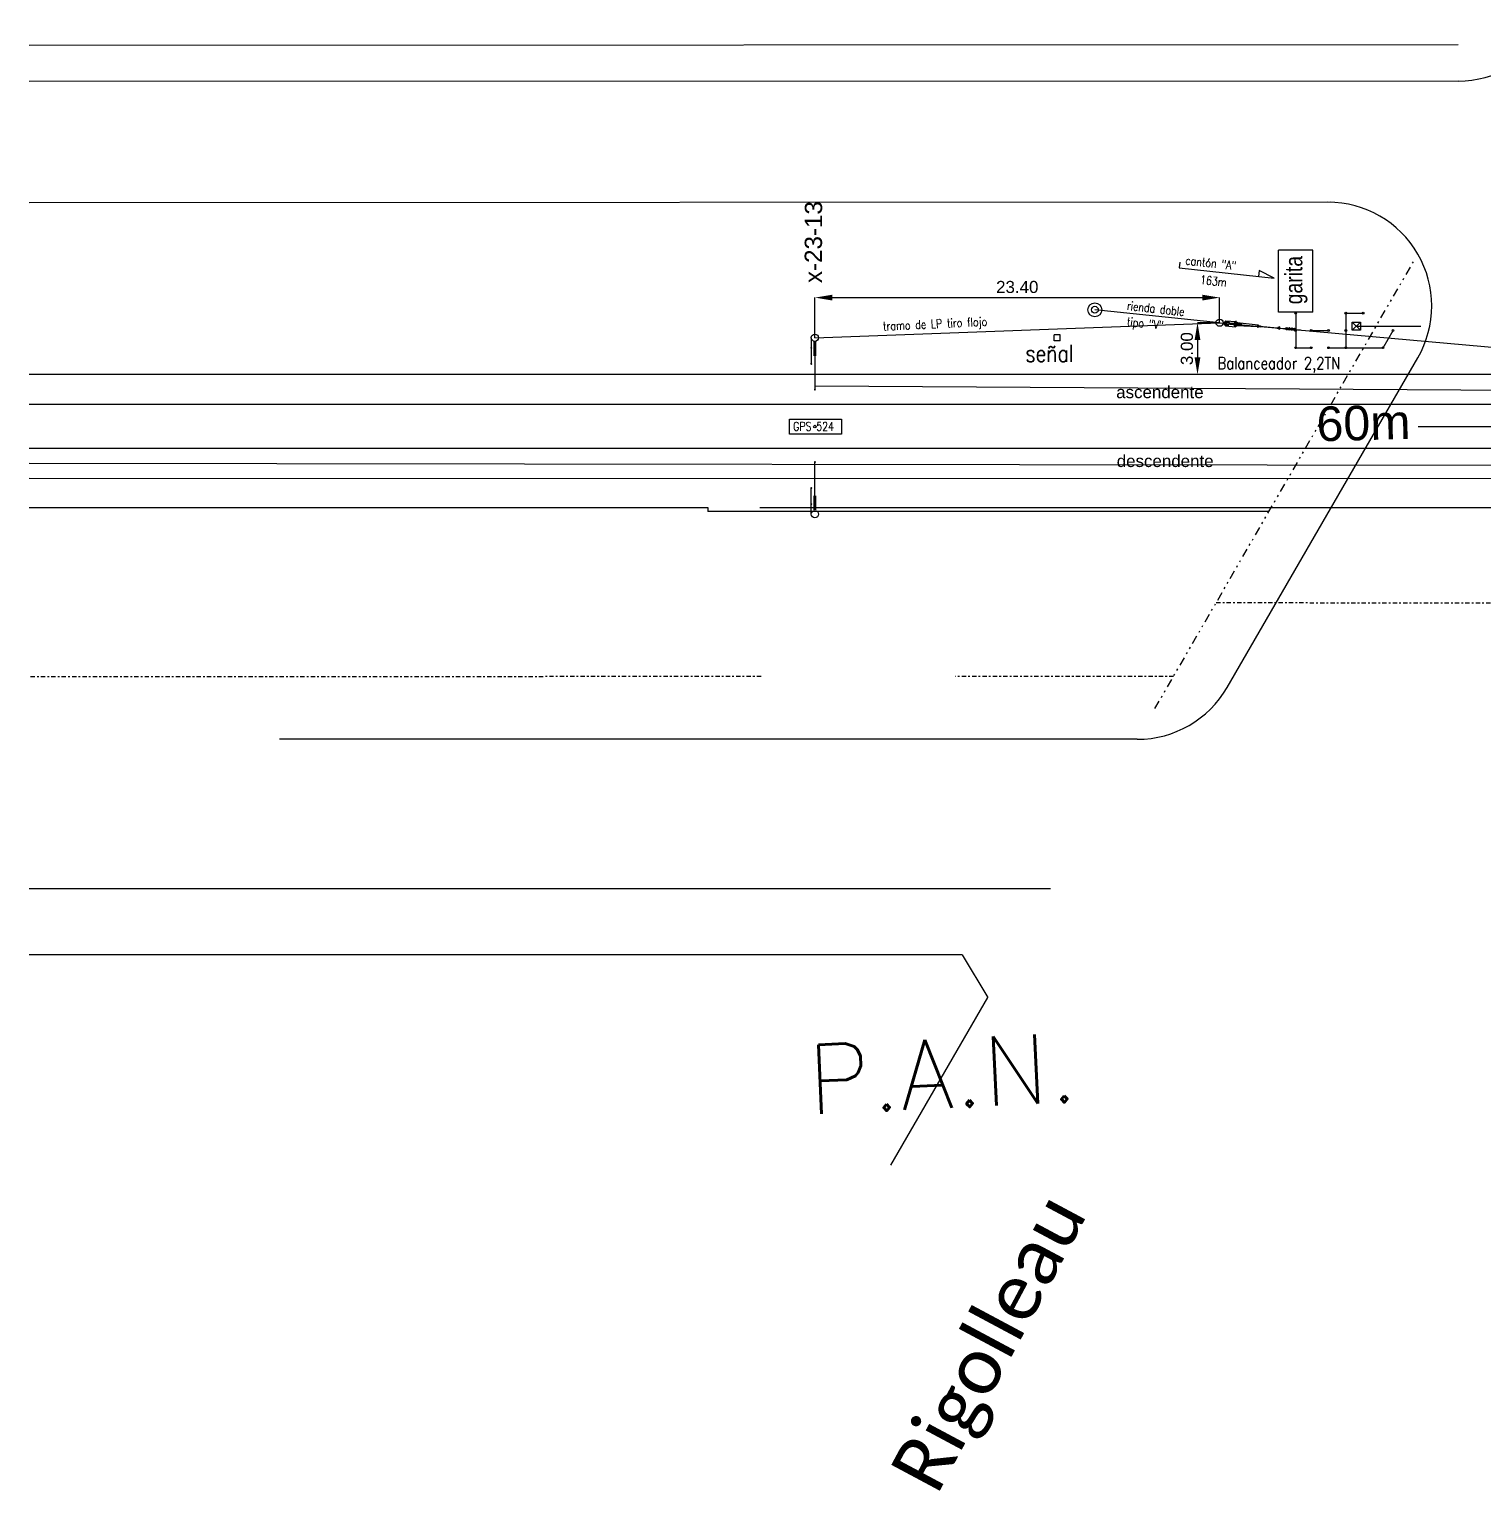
# Model space of a CAD drawing. Header units: millimetres. Extents: x 1022 to 1719, y 1617 to 1798.
# Drawn here: x 1022.3 to 1106.4, y 1648.9 to 1733.4 of the extents above; entities that cross this region are included whole.
import ezdxf

# ---------------------------------------------------------------- set-up
doc = ezdxf.new("R2010")
doc.units = ezdxf.units.MM
doc.linetypes.add('DASHDOT2', pattern=[0.5, 0.25, -0.125, 0, -0.125])
doc.linetypes.add('DIVIDE', pattern=[1.25, 0.5, -0.25, 0, -0.25, 0, -0.25])
for name, color, linetype in [('CALLES', 8, 'Continuous'), ('LIMITE', 8, 'DASHDOT2'), ('longitud vano', 7, 'Continuous'), ('n° de postación', 1, 'Continuous'), ('postes catenaria', 4, 'Continuous'), ('textos', 7, 'Continuous'), ('Textos catenaria', 7, 'Continuous'), ('TITULOS', 8, 'DIVIDE'), ('vías', 8, 'Continuous')]:
    doc.layers.add(name, color=color, linetype=linetype)
doc.styles.add('progresivas', font='calibri.ttf')
doc.styles.add('ROMANS', font='arial.ttf', dxfattribs={"width": 0.7})
doc.styles.add('SANS', font='sanss___.ttf')
doc.styles.add('SIMPLEX', font='simplex.shx', dxfattribs={"width": 0.75})
doc.linetypes.add('FENCELINE2', pattern='A,0.25,-0.1,[132,ltypeshp.shx,S=0.1,R=0,X=-0.1,Y=0],-0.1,1', length=1.45)
doc.linetypes.add('ZIGZAG', pattern='A,0.00254,-5.08,[131,ltypeshp.shx,S=5.08,R=0,X=-5.08,Y=0],-10.16,[131,ltypeshp.shx,S=5.08,R=180,X=5.08,Y=0],-5.08', length=20.32254)
doc.dimstyles.new('COTA-100', dxfattribs={"dimtxt": 0.7, "dimasz": 1, "dimexe": 0, "dimexo": 0, "dimgap": 0.25, "dimtad": 1, "dimzin": 0, "dimdsep": 46, "dimtxsty": 'SANS', "dimcen": 0.5, "dimclrd": 256, "dimclre": 256, "dimclrt": 256, "dimazin": 0, "dimtm": 1e-09, "dimtfac": 0.714286, "dimtmove": 2, "dimatfit": 2, "dimfxl": 0, "dimtolj": 1, "dimtzin": 0, "dimarcsym": 0})

# ---------------------------------------------------------------- blocks, each defined once
blk = doc.blocks.new('*D4')
at = {"lineweight": -2, "transparency": 16777216}
for p, q in [((1067.761, 1715.544), (1067.761, 1717.864)), ((1068.761, 1717.864), (1090.161, 1717.864)), ((1091.161, 1716.413), (1091.161, 1717.864))]:
    blk.add_line(p, q, dxfattribs=at)
at = {"transparency": 16777216}
for points in [[(1068.761, 1718.03), (1068.761, 1717.697), (1067.761, 1717.864)], [(1090.161, 1718.03), (1090.161, 1717.697), (1091.161, 1717.864)]]:
    blk.add_solid(points, dxfattribs=at)
at = {"layer": 'Defpoints', "color": 0, "transparency": 16777216}
for p in [(1091.161, 1717.864), (1091.161, 1716.413), (1067.761, 1715.544)]:
    blk.add_point(p, dxfattribs=at)
at = {"transparency": 16777216, "insert": (1079.461, 1718.475), "char_height": 0.7, "attachment_point": 5, "style": 'SANS'}
blk.add_mtext('\\A1;23.40', dxfattribs=at)
blk = doc.blocks.new('*D5')
at = {"lineweight": -2, "transparency": 16777216}
for p, q in [((1091.161, 1716.413), (1089.883, 1716.413)), ((1089.883, 1715.413), (1089.883, 1714.413)), ((1091.161, 1713.413), (1089.883, 1713.413))]:
    blk.add_line(p, q, dxfattribs=at)
at = {"transparency": 16777216}
for points in [[(1089.716, 1715.413), (1090.05, 1715.413), (1089.883, 1716.413)], [(1089.716, 1714.413), (1090.05, 1714.413), (1089.883, 1713.413)]]:
    blk.add_solid(points, dxfattribs=at)
at = {"layer": 'Defpoints', "color": 0, "transparency": 16777216}
for p in [(1091.161, 1716.413), (1089.883, 1713.413), (1091.161, 1713.413)]:
    blk.add_point(p, dxfattribs=at)
at = {"transparency": 16777216, "insert": (1089.272, 1714.913), "char_height": 0.7, "attachment_point": 5, "rotation": 90, "style": 'SANS'}
blk.add_mtext('\\A1;3.00', dxfattribs=at)
blk = doc.blocks.new('Balanceador vista superior')
at = {"color": 3}
for p, q in [((-0.894, -0.317), (-0.947, 0.051)), ((-0.371, 0.09), (-0.942, 0.015)), ((-0.263, 0.015), (-0.552, -0.027)), ((-0.491, 0.058), (-0.545, 0.05)), ((-0.49, 0.046), (-0.543, 0.039)), ((-0.543, 0.039), (-0.535, -0.017)), ((-0.358, 0.001), (-0.491, 0.058)), ((-0.482, -0.009), (-0.49, 0.046)), ((-0.358, 0.001), (-0.371, 0.09)), ((-0.283, 0.012), (-0.371, 0.09)), ((-0.295, -0.095), (-0.31, 0.008)), ((-0.248, -0.088), (-0.263, 0.015)), ((-4.636, -0.668), (-4.647, -0.669)), ((-4.629, -0.661), (-4.637, -0.662)), ((-4.635, -0.674), (-4.637, -0.662)), ((-4.628, -0.673), (-4.635, -0.674)), ((-4.339, -0.625), (-4.632, -0.667)), ((-4.347, -0.62), (-4.34, -0.619)), ((-4.345, -0.632), (-4.338, -0.631)), ((-4.332, -0.618), (-4.34, -0.619)), ((-4.338, -0.631), (-4.34, -0.619)), ((-4.331, -0.63), (-4.338, -0.631)), ((-4.335, -0.625), (-4.32, -0.622)), ((-4.311, -0.687), (-4.33, -0.558)), ((-4.244, -0.579), (-4.275, -0.583)), ((-4.235, -0.643), (-4.266, -0.647)), ((-4.188, -0.593), (-4.221, -0.598)), ((-4.185, -0.613), (-4.218, -0.618)), ((-4.191, -0.604), (-4.176, -0.602)), ((-4.167, -0.666), (-4.185, -0.537)), ((-4.099, -0.558), (-4.131, -0.562)), ((-4.09, -0.622), (-4.122, -0.626)), ((-4.043, -0.572), (-4.076, -0.577)), ((-4.04, -0.592), (-4.073, -0.597)), ((-4.046, -0.583), (-4.031, -0.581)), ((-4.022, -0.645), (-4.041, -0.516)), ((-3.955, -0.537), (-3.986, -0.542)), ((-3.946, -0.601), (-3.977, -0.606)), ((-3.899, -0.552), (-3.932, -0.556)), ((-3.896, -0.571), (-3.929, -0.576)), ((-3.902, -0.562), (-3.887, -0.56)), ((-3.878, -0.624), (-3.896, -0.496)), ((-3.81, -0.516), (-3.842, -0.521)), ((-3.801, -0.58), (-3.833, -0.585)), ((-3.754, -0.531), (-3.787, -0.536)), ((-3.751, -0.551), (-3.784, -0.555)), ((-3.469, -0.5), (-3.757, -0.541)), ((-3.465, -0.493), (-3.469, -0.5)), ((-3.463, -0.505), (-3.469, -0.5)), ((-3.457, -0.492), (-3.465, -0.493)), ((-3.456, -0.504), (-3.463, -0.505)), ((-3.46, -0.499), (-3.445, -0.496)), ((-3.436, -0.561), (-3.455, -0.432)), ((-3.369, -0.453), (-3.4, -0.457)), ((-3.36, -0.517), (-3.391, -0.521)), ((-3.313, -0.467), (-3.346, -0.472)), ((-3.31, -0.487), (-3.343, -0.492)), ((-2.312, -0.333), (-3.316, -0.478)), ((-2.234, -0.298), (-2.344, -0.313)), ((-2.299, -0.312), (-2.344, -0.318)), ((-2.344, -0.318), (-2.344, -0.313)), ((-2.294, -0.35), (-2.338, -0.356)), ((-2.337, -0.361), (-2.338, -0.356)), ((-2.228, -0.345), (-2.337, -0.361)), ((-2.321, -0.368), (-2.331, -0.302)), ((-2.294, -0.35), (-2.299, -0.312)), ((-2.225, -0.362), (-2.237, -0.281)), ((-2.214, -0.268), (-1.006, -0.053)), ((-2.2, -0.367), (-0.98, -0.233)), ((-2.178, -0.355), (-2.189, -0.274)), ((-0.6, -0.046), (-1.253, -0.14)), ((-1.241, -0.219), (-1.253, -0.14)), ((-0.594, -0.086), (-1.247, -0.18)), ((-0.588, -0.125), (-1.241, -0.219)), ((-0.864, -0.01), (-1.009, -0.031)), ((-0.998, -0.103), (-1.009, -0.031)), ((-0.862, -0.027), (-1.002, -0.079)), ((-0.977, -0.255), (-0.987, -0.183)), ((-0.835, -0.217), (-0.984, -0.207)), ((-0.832, -0.234), (-0.977, -0.255)), ((-0.33, -0.191), (-0.899, -0.281)), ((-0.854, -0.083), (-0.864, -0.01)), ((-0.832, -0.234), (-0.843, -0.162)), ((-0.588, -0.125), (-0.6, -0.046)), ((-0.537, -0.13), (-0.552, -0.027)), ((-0.248, -0.088), (-0.537, -0.13)), ((-0.535, -0.017), (-0.482, -0.009)), ((-0.518, -0.135), (-0.465, -0.128)), ((-0.51, -0.19), (-0.518, -0.135)), ((-0.457, -0.183), (-0.51, -0.19)), ((-0.455, -0.194), (-0.508, -0.202)), ((-0.465, -0.128), (-0.457, -0.183)), ((-0.343, -0.102), (-0.455, -0.194)), ((-0.33, -0.191), (-0.343, -0.102)), ((-0.33, -0.191), (-0.268, -0.091)), ((-0.232, -0.033), (-0.259, -0.009)), ((-0.251, -0.065), (-0.232, -0.033)), ((-0.208, -0.03), (-0.232, -0.033))]:
    blk.add_line(p, q, dxfattribs=at)
blk.add_circle((0, 0), 0.00196, dxfattribs=at)
for centre, radius, start, end in [((-4.327, -0.625), 0.0672, 54.83404, 92.18865), ((-4.328, -0.622), 0.0672, 284.20725, 321.56186), ((-4.333, -0.629), 0.0739, 11.74618, 52.48875), ((-4.335, -0.62), 0.0739, 323.90716, 4.64973), ((-4.255, -0.615), 0.038, 11.45297, 73.37456), ((-4.255, -0.611), 0.038, 303.02134, 4.94294), ((-4.183, -0.604), 0.0672, 54.83404, 92.18865), ((-4.183, -0.601), 0.0672, 284.20725, 321.56186), ((-4.189, -0.608), 0.0739, 11.74618, 52.48875), ((-4.19, -0.599), 0.0739, 323.90716, 4.64973), ((-4.11, -0.594), 0.038, 11.45297, 73.37456), ((-4.111, -0.59), 0.038, 303.02134, 4.94294), ((-4.038, -0.584), 0.0672, 54.83404, 92.18865), ((-4.039, -0.58), 0.0672, 284.20725, 321.56186), ((-4.044, -0.587), 0.0739, 11.74618, 52.48875), ((-4.046, -0.578), 0.0739, 323.90716, 4.64973), ((-3.966, -0.574), 0.038, 11.45297, 73.37456), ((-3.966, -0.569), 0.038, 303.02134, 4.94294), ((-3.894, -0.563), 0.0672, 54.83404, 92.18865), ((-3.894, -0.559), 0.0672, 284.20725, 321.56186), ((-3.9, -0.566), 0.0739, 11.74618, 52.48875), ((-3.901, -0.557), 0.0739, 323.90716, 4.64973), ((-3.821, -0.553), 0.038, 11.45297, 73.37456), ((-3.822, -0.548), 0.038, 303.02134, 4.94294), ((-3.452, -0.499), 0.0672, 54.83404, 92.18865), ((-3.453, -0.496), 0.0672, 284.20725, 321.56186), ((-3.458, -0.503), 0.0739, 11.74618, 52.48875), ((-3.46, -0.494), 0.0739, 323.90716, 4.64973), ((-3.38, -0.489), 0.038, 11.45297, 73.37456), ((-3.38, -0.485), 0.038, 303.02134, 4.94294), ((-2.213, -0.277), 0.024, 8.19795, 188.19795), ((-2.201, -0.359), 0.024, 188.19795, 8.19795)]:
    blk.add_arc(centre, radius, start, end, dxfattribs=at)
blk = doc.blocks.new('*D25')
at = {"lineweight": -2, "transparency": 16777216}
blk.add_line((1131.237, 1705.713), (1135.636, 1705.713), dxfattribs=at)
for start, end in [(13.0523, 26.1046), (359.51306, 360), (333.40846, 346.46076)]:
    blk.add_arc((1131.237, 1705.713), 4.399, start, end, dxfattribs=at)
at = {"transparency": 16777216}
for points in [[(1135.688, 1706.725), (1135.357, 1706.687), (1135.636, 1705.713)], [(1135.348, 1704.703), (1135.679, 1704.662), (1135.636, 1705.675)]]:
    blk.add_solid(points, dxfattribs=at)
at = {"layer": 'Defpoints', "color": 0, "transparency": 16777216}
for p in [(1064.584, 1705.713), (1131.237, 1705.713), (1131.237, 1705.713), (1135.636, 1705.688), (1191.337, 1705.202)]:
    blk.add_point(p, dxfattribs=at)
at = {"transparency": 16777216, "insert": (1137.636, 1705.685), "char_height": 0.7, "attachment_point": 5, "rotation": 89.75653, "style": 'SANS'}
blk.add_mtext('\\A1;0.49°', dxfattribs=at)

msp = doc.modelspace()

# ---------------------------------------------------------------- linework, layer by layer
at = {"color": 7}
for p, q in [((1088.855, 1719.918), (1088.819, 1719.577)), ((1088.819, 1719.577), (1094.309, 1718.995)), ((1093.454, 1719.43), (1093.417, 1719.089)), ((1094.309, 1718.995), (1093.454, 1719.43))]:
    msp.add_line(p, q, dxfattribs=at)
for p, q in [((1096.561, 1720.613), (1094.561, 1720.613)), ((1094.561, 1717.013), (1094.561, 1720.613)), ((1096.561, 1717.013), (1096.561, 1720.613)), ((1096.561, 1717.013), (1094.561, 1717.013)), ((1095.561, 1716.963), (1095.561, 1714.963)), ((1098.461, 1716.963), (1098.461, 1714.963)), ((1098.461, 1716.963), (1099.461, 1716.963)), ((1081.936, 1715.713), (1081.586, 1715.713)), ((1081.586, 1715.363), (1081.586, 1715.713)), ((1081.936, 1715.363), (1081.936, 1715.713)), ((1096.461, 1715.963), (1097.461, 1715.963)), ((1099.314, 1716.445), (1098.823, 1715.981)), ((1098.823, 1716.445), (1099.314, 1715.981)), ((1099.069, 1716.213), (1102.802, 1716.213)), ((1100.611, 1714.963), (1101.189, 1715.963)), ((1081.936, 1715.363), (1081.586, 1715.363)), ((1095.561, 1714.963), (1096.461, 1714.963)), ((1097.461, 1714.963), (1100.611, 1714.963)), ((1066.287, 1710.837), (1069.298, 1710.836)), ((1066.287, 1709.974), (1066.287, 1710.837)), ((1069.298, 1710.836), (1069.298, 1709.974)), ((1069.298, 1709.974), (1066.287, 1709.974)), ((1102.642, 1710.403), (1115.771, 1710.403)), ((1061.566, 1705.734), (1061.566, 1705.494)), ((1131.237, 1705.713), (1064.584, 1705.713))]:
    msp.add_line(p, q)
at = {"color": 11, "linetype": 'ZIGZAG', "ltscale": 0.02}
msp.add_line((1067.761, 1715.544), (1091.161, 1716.413), dxfattribs=at)
at = {"linetype": 'ZIGZAG', "ltscale": 0.05}
msp.add_line((1022.329, 1705.734), (1061.566, 1705.734), dxfattribs=at)
at = {"linetype": 'FENCELINE2'}
msp.add_line((1094.014, 1705.493), (1061.566, 1705.494), dxfattribs=at)
msp.add_lwpolyline([(1098.823, 1716.445), (1099.314, 1716.445), (1099.314, 1715.981), (1098.823, 1715.981)], close=True)
for centre, radius in [((1083.949, 1717.159), 0.4), ((1083.949, 1717.159), 0.2), ((1091.161, 1716.413), 0.21), ((1095.561, 1716.963), 0.05), ((1098.461, 1716.963), 0.05), ((1099.461, 1716.963), 0.05), ((1095.561, 1715.963), 0.05), ((1096.461, 1715.963), 0.05), ((1097.461, 1715.963), 0.05), ((1098.461, 1715.963), 0.05), ((1101.189, 1715.963), 0.05), ((1095.561, 1714.963), 0.05), ((1096.461, 1714.963), 0.05), ((1097.461, 1714.963), 0.05), ((1098.461, 1714.963), 0.05), ((1100.611, 1714.963), 0.05), ((1067.761, 1710.404), 0.0747)]:
    msp.add_circle(centre, radius)
at = {"layer": 'CALLES'}
for p, q in [((1104.961, 1732.487), (1022.329, 1732.451)), ((1104.962, 1730.387), (1022.329, 1730.351)), ((1097.553, 1723.384), (1022.329, 1723.351)), ((1091.595, 1695.32), (1102.624, 1714.38)), ((1066.498, 1692.325), (1036.798, 1692.324)), ((1086.402, 1692.325), (1066.498, 1692.325)), ((1081.386, 1683.669), (1022.33, 1683.669)), ((1076.282, 1679.861), (1022.33, 1679.86)), ((1076.282, 1679.861), (1077.755, 1677.394)), ((1072.145, 1667.7), (1077.755, 1677.394))]:
    msp.add_line(p, q, dxfattribs=at)
for centre, start, end in [((1104.959, 1736.387), 270.02521, 329.94419), ((1097.431, 1717.385), 329.94419, 90.02521), ((1086.402, 1698.325), 270.00088, 329.94419)]:
    msp.add_arc(centre, 6, start, end, dxfattribs=at)
at = {"layer": 'LIMITE'}
for p, q in [((1090.97, 1700.232), (1114.451, 1700.194)), ((1064.654, 1695.95), (1022.329, 1695.931)), ((1088.498, 1695.96), (1075.863, 1695.955))]:
    msp.add_line(p, q, dxfattribs=at)
at = {"layer": 'postes catenaria'}
for p, q in [((1067.551, 1715.544), (1067.551, 1714.044)), ((1067.688, 1715.284), (1067.833, 1715.284)), ((1067.688, 1715.234), (1067.833, 1715.234)), ((1067.688, 1715.184), (1067.833, 1715.184)), ((1067.688, 1715.134), (1067.833, 1715.134)), ((1067.688, 1715.084), (1067.833, 1715.084)), ((1067.688, 1715.034), (1067.833, 1715.034)), ((1067.688, 1714.984), (1067.833, 1714.984)), ((1067.688, 1714.934), (1067.833, 1714.934)), ((1067.688, 1714.884), (1067.833, 1714.884)), ((1067.688, 1714.834), (1067.833, 1714.834)), ((1067.688, 1714.784), (1067.833, 1714.784)), ((1067.761, 1715.284), (1067.761, 1712.544)), ((1067.688, 1714.734), (1067.833, 1714.734)), ((1067.688, 1714.684), (1067.833, 1714.684)), ((1067.688, 1714.634), (1067.833, 1714.634)), ((1067.688, 1714.584), (1067.833, 1714.584)), ((1067.688, 1714.534), (1067.833, 1714.534)), ((1067.761, 1705.604), (1067.761, 1708.344)), ((1067.551, 1705.344), (1067.551, 1706.844)), ((1067.833, 1706.354), (1067.688, 1706.354)), ((1067.833, 1706.304), (1067.688, 1706.304)), ((1067.833, 1706.254), (1067.688, 1706.254)), ((1067.833, 1706.204), (1067.688, 1706.204)), ((1067.833, 1706.154), (1067.688, 1706.154)), ((1067.833, 1706.104), (1067.688, 1706.104)), ((1067.833, 1706.054), (1067.688, 1706.054)), ((1067.833, 1706.004), (1067.688, 1706.004)), ((1067.833, 1705.954), (1067.688, 1705.954)), ((1067.833, 1705.904), (1067.688, 1705.904)), ((1067.833, 1705.854), (1067.688, 1705.854)), ((1067.833, 1705.804), (1067.688, 1705.804)), ((1067.833, 1705.754), (1067.688, 1705.754)), ((1067.833, 1705.704), (1067.688, 1705.704)), ((1067.833, 1705.654), (1067.688, 1705.654)), ((1067.833, 1705.604), (1067.688, 1705.604))]:
    msp.add_line(p, q, dxfattribs=at)
for centre in [(1067.761, 1715.544), (1067.761, 1705.344)]:
    msp.add_circle(centre, 0.21, dxfattribs=at)
for centre, start, end in [((1067.551, 1714.964), 37.02725, 217.02725), ((1067.551, 1714.964), 217.02725, 37.02725), ((1067.551, 1714.044), 37.02725, 217.02725), ((1067.551, 1714.044), 217.02725, 37.02725), ((1067.761, 1712.544), 37.02725, 217.02725), ((1067.761, 1712.544), 217.02725, 37.02725), ((1067.761, 1708.344), 142.97098, 322.97098), ((1067.761, 1708.344), 322.97098, 142.97098), ((1067.551, 1706.844), 142.97098, 322.97098), ((1067.551, 1706.844), 322.97098, 142.97098), ((1067.551, 1705.924), 142.97098, 322.97098), ((1067.551, 1705.924), 322.97098, 142.97098)]:
    msp.add_arc(centre, 0.025, start, end, dxfattribs=at)
at = {"layer": 'TITULOS'}
msp.add_line((1087.421, 1694.1), (1102.458, 1720.086), dxfattribs=at)
at = {"layer": 'vías', "color": 7}
msp.add_line((1091.161, 1716.413), (1083.949, 1717.159), dxfattribs=at)
at = {"layer": 'vías'}
for p, q in [((1149.353, 1713.412), (1022.329, 1713.414)), ((1718.938, 1711.664), (1022.329, 1711.674)), ((1149.353, 1709.132), (1022.329, 1709.134)), ((1149.353, 1707.392), (1022.329, 1707.394))]:
    msp.add_line(p, q, dxfattribs=at)
at = {"layer": 'vías', "color": 1}
for p, q in [((1130.537, 1712.343), (1067.761, 1712.744)), ((1149.353, 1708.107), (1022.329, 1708.264))]:
    msp.add_line(p, q, dxfattribs=at)
at = {"layer": 'vías', "color": 3}
msp.add_lwpolyline([(1091.161, 1716.413), (1131.937, 1712.765)], dxfattribs=at)

# ---------------------------------------------------------------- block references
at = {"color": 7, "rotation": 166.6897447501558}
msp.add_blockref('Balanceador vista superior', (1091.161, 1716.413), dxfattribs=at)

# ---------------------------------------------------------------- texts
at = {"layer": 'longitud vano', "style": 'ROMANS'}
msp.add_text('60m', height=2, rotation=1.50771, dxfattribs=at).set_placement((1096.79, 1709.55))
at = {"layer": 'n° de postación', "style": 'ROMANS'}
msp.add_text('x-23-13', height=1, rotation=89.78027, dxfattribs=at).set_placement((1068.162, 1718.704))
at = {"layer": 'textos', "style": 'ROMANS', "width": 0.8}
msp.add_text('garita', height=1, rotation=90.00088, dxfattribs=at).set_placement((1095.946, 1717.476))
at = {"layer": 'textos', "style": 'ROMANS'}
for s, p in [('ascendente', (1085.183, 1712.048)), ('descendente', (1085.214, 1708.066))]:
    msp.add_text(s, height=0.7, dxfattribs=at).set_placement(p)
at = {"layer": 'textos', "style": 'progresivas'}
msp.add_text('Rigolleau', height=3.1812, rotation=61.85848, dxfattribs=at).set_placement((1074.816, 1648.555))
at = {"layer": 'Textos catenaria', "style": 'SIMPLEX', "width": 0.8}
for s, height, rotation, p in [('cantón "A"', 0.5, 353.77241, (1089.162, 1719.776)), ('163m', 0.5, 353.77241, (1090.015, 1718.657)), ('rienda doble', 0.5, 353.77241, (1085.782, 1717.156)), ('tramo de LP tiro flojo', 0.5, 2.69333, (1071.706, 1715.955)), ('tipo "V"', 0.5, 353.77241, (1085.782, 1716.234)), ('Balanceador 2,2TN', 0.7, 359.93487, (1091.037, 1713.725)), ('GPS 524', 0.5, 359.99912, (1066.5, 1710.166))]:
    msp.add_text(s, height=height, rotation=rotation, dxfattribs=at).set_placement(p)
msp.add_text('señal', height=1, dxfattribs=at).set_placement((1079.94, 1714.14))
at = {"layer": 'Textos catenaria', "style": 'SIMPLEX'}
msp.add_text('P.A.N.', height=4, rotation=2.70797, dxfattribs=at).set_placement((1067.465, 1670.631))

# ---------------------------------------------------------------- dimensions: what is measured, and where the dimension line sits
dim = msp.add_linear_dim(base=(1091.161, 1717.864), p1=(1067.761, 1715.544), p2=(1091.161, 1716.413), dimstyle='COTA-100')
dim.commit()
dim.dimension.update_dxf_attribs({"geometry": '*D4', "text_midpoint": (1079.461, 1718.475)})
dim = msp.add_linear_dim(base=(1089.883, 1713.413), p1=(1091.161, 1716.413), p2=(1091.161, 1713.413), angle=90, dimstyle='COTA-100')
dim.commit()
dim.dimension.update_dxf_attribs({"geometry": '*D5', "text_midpoint": (1089.272, 1714.913)})
at = {"color": 7}
dim = msp.add_angular_dim_2l(base=(1135.636, 1705.688), line1=((1131.237, 1705.713), (1191.337, 1705.202)), line2=((1131.237, 1705.713), (1064.584, 1705.713)), dimstyle='COTA-100', dxfattribs=at)
dim.commit()
dim.dimension.update_dxf_attribs({"geometry": '*D25', "text_midpoint": (1137.636, 1705.685)})

doc.saveas('drawing.dxf')
